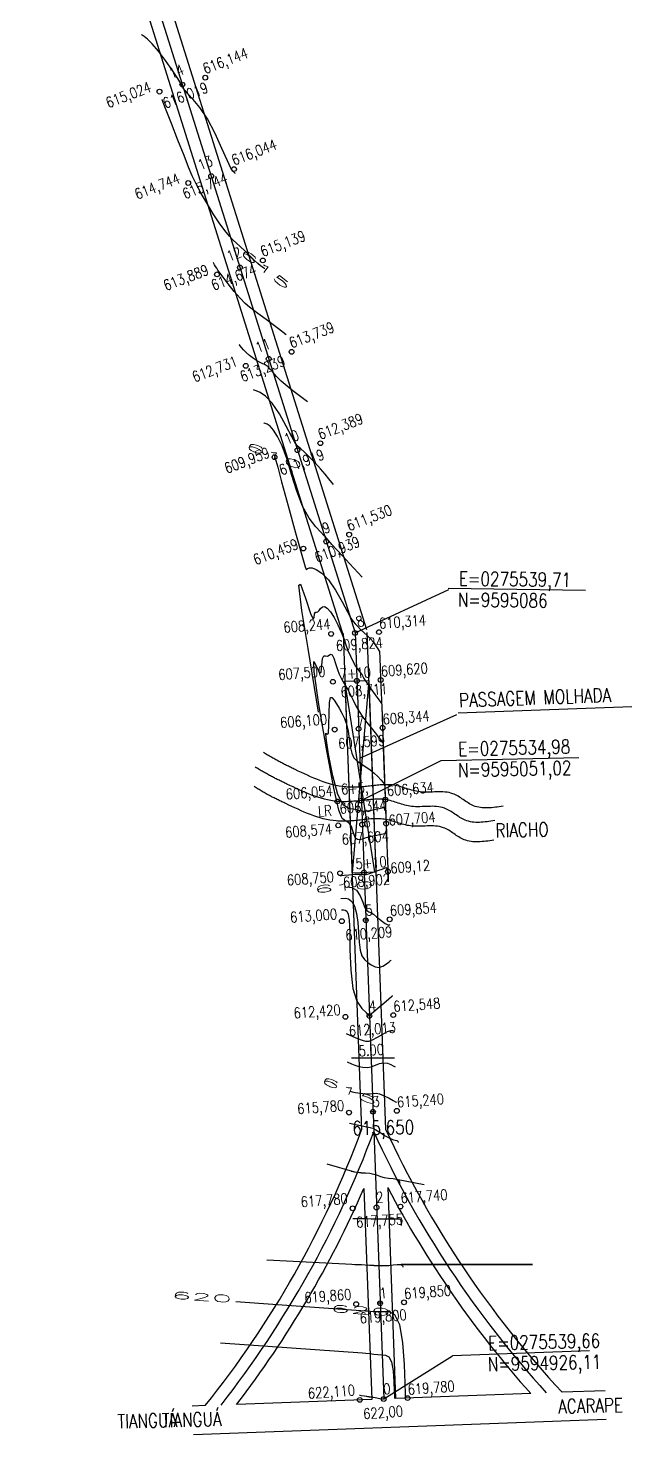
# Model space of a CAD drawing. Header units: millimetres. Extents: x 276147 to 291056, y 9594849 to 9609891.
# Drawn here: x 283750.5 to 283876.6, y 9602572.6 to 9602866.2 of the extents above; entities that cross this region are included whole.
import ezdxf
from ezdxf.enums import TextEntityAlignment as Align

# ---------------------------------------------------------------- set-up
doc = ezdxf.new("R2010")
doc.units = ezdxf.units.MM
doc.header["$LTSCALE"] = 10
doc.linetypes.add('ACAD_ISO02W100', pattern=[15, 12, -3])
doc.linetypes.add('CONTINUO', pattern=[0])
for name, color, linetype in [('Curvas mestras', 30, 'Continuous'), ('Curvas simples', 9, 'Continuous'), ('Curvas texto', 2, 'Continuous'), ('LINHA02', 8, 'Continuous'), ('TEXTO-PAPEL', 7, 'Continuous'), ('TEXTO02', 3, 'Continuous'), ('Top_malha_coord', 8, 'Continuous')]:
    doc.layers.add(name, color=color, linetype=linetype)
doc.styles.add('ROMANS', font='romans.shx', dxfattribs={"width": 0.8, "height": 4})
doc.styles.add('SIMPLEX', font='simplex', dxfattribs={"height": 0.2})

# ---------------------------------------------------------------- blocks, each defined once
blk = doc.blocks.new('Curvas')
at = {"layer": 'Curvas mestras', "linetype": 'CONTINUO'}
for points in [[(275514.817235, 9595162.016235, 615), (275514.626397, 9595162.159153, 615), (275514.341772, 9595162.36661, 615), (275513.940882, 9595162.660454, 615), (275513.386247, 9595163.107968, 615), (275512.636638, 9595163.787794, 615), (275511.683819, 9595164.73005, 615), (275510.651536, 9595165.770761, 615), (275509.69653, 9595166.697429, 615), (275508.92316, 9595167.376444, 615), (275508.226261, 9595167.98975, 615), (275507.448284, 9595168.798181, 615), (275506.468954, 9595170.006863, 615), (275505.317069, 9595171.5981, 615), (275504.058701, 9595173.498488, 615), (275502.767079, 9595175.612759, 615), (275501.544069, 9595177.758178, 615), (275500.498696, 9595179.730144, 615), (275499.682576, 9595181.438227, 615), (275498.917697, 9595183.24868, 615), (275497.968639, 9595185.641924, 615), (275496.694917, 9595188.877031, 615), (275495.335797, 9595192.327659, 615), (275494.225483, 9595195.146112, 615), (275493.610086, 9595196.708195, 615), (275493.383361, 9595197.283699, 615), (275493.350971, 9595197.365914, 615)], [(275516.809535, 9595122.968137, 610), (275516.832685, 9595122.952057, 610), (275516.861658, 9595122.920166, 610), (275516.896926, 9595122.859849, 610), (275516.945562, 9595122.733982, 610), (275517.016287, 9595122.499313, 610), (275517.150852, 9595121.996034, 610), (275517.523144, 9595120.598121, 610), (275518.340078, 9595117.562992, 610), (275519.69895, 9595112.555482, 610), (275521.258563, 9595106.87008, 610), (275522.568099, 9595102.208693, 610), (275523.292784, 9595099.826693, 610), (275523.562034, 9595099.193333, 610), (275523.621308, 9595099.331335, 610), (275523.673039, 9595099.443635, 610), (275523.747538, 9595099.45403, 610), (275523.832085, 9595099.466531, 610), (275523.939016, 9595099.548404, 610), (275524.180892, 9595099.619932, 610), (275524.695327, 9595099.564652, 610), (275525.578975, 9595099.250965, 610), (275526.764645, 9595098.486729, 610), (275528.144189, 9595097.064661, 610), (275529.598738, 9595094.912314, 610), (275530.966548, 9595092.496564, 610), (275532.075156, 9595090.419118, 610), (275532.81161, 9595089.122031, 610), (275533.300993, 9595088.408741, 610), (275533.727899, 9595087.923034, 610), (275534.24169, 9595087.376298, 610), (275534.850805, 9595086.750346, 610), (275535.528453, 9595086.094594, 610), (275536.242445, 9595085.445105, 610), (275536.938997, 9595084.784509, 610), (275537.55893, 9595084.082082, 610), (275538.053482, 9595083.341342, 610), (275538.415574, 9595082.702761, 610), (275538.648545, 9595082.341053, 610), (275538.771296, 9595082.133019, 610), (275538.864963, 9595080.763798, 610), (275539.026244, 9595076.620617, 610), (275539.317818, 9595068.837422, 610), (275539.666289, 9595059.535054, 610), (275539.964245, 9595051.581077, 610), (275540.130948, 9595047.130904, 610), (275540.192365, 9595045.491367, 610), (275540.201139, 9595045.257148, 610)], [(275532.039623, 9595033.021963, 610), (275533.007528, 9595032.875477, 610), (275533.955316, 9595032.294418, 610), (275534.714901, 9595031.15389, 610), (275535.296814, 9595029.787113, 610), (275535.756238, 9595028.641834, 610), (275536.14974, 9595028.040421, 610), (275536.539408, 9595027.803713, 610), (275536.988715, 9595027.627167, 610), (275537.541943, 9595027.27401, 610), (275538.166614, 9595026.77854, 610), (275538.811061, 9595026.242822, 610), (275539.425113, 9595025.758159, 610), (275539.96457, 9595025.372795, 610), (275540.386728, 9595025.124209, 610), (275540.662866, 9595025.032215, 610), (275540.820195, 9595025.045969, 610), (275540.899911, 9595025.096961, 610), (275540.938366, 9595025.129838, 610), (275540.95254, 9595025.141883, 610), (275540.954573, 9595025.143533, 610), (275540.954578, 9595025.143486, 610), (275540.954579, 9595025.143469, 610), (275540.95458, 9595025.143466, 610)], [(275532.665387, 9594990.343852, 615), (275533.097597, 9594990.211571, 615), (275533.785805, 9594990.065445, 615), (275534.75156, 9594989.927474, 615), (275535.824707, 9594989.832546, 615), (275536.787168, 9594989.818772, 615), (275537.494091, 9594989.893303, 615), (275538.09355, 9594989.939437, 615), (275538.806847, 9594989.809511, 615), (275539.774845, 9594989.412394, 615), (275540.81664, 9594988.883077, 615), (275541.670888, 9594988.413083, 615), (275542.14474, 9594988.148084, 615), (275542.319329, 9594988.05034, 615), (275542.344282, 9594988.036261, 615), (275542.34429, 9594988.036184, 615), (275542.344293, 9594988.036155, 615), (275542.344294, 9594988.036151, 615)], [(275535.689499, 9594944.546002, 620), (275536.839611, 9594944.464937, 620), (275537.852312, 9594944.390366, 620), (275538.50973, 9594944.342225, 620), (275539.01548, 9594944.33698, 620), (275539.678548, 9594944.390227, 620), (275540.705311, 9594944.392371, 620), (275541.891712, 9594943.733035, 620), (275542.931084, 9594941.676647, 620), (275543.589686, 9594937.843508, 620), (275543.92548, 9594933.277403, 620), (275544.069355, 9594929.377987, 620), (275544.133776, 9594927.196844, 620), (275544.15751, 9594926.393265, 620), (275544.160901, 9594926.278468, 620)]]:
    blk.add_polyline3d(points, dxfattribs=at)
at = {"layer": 'Curvas simples', "linetype": 'CONTINUO'}
for points in [[(275508.70415, 9595181.904548, 616), (275508.604383, 9595182.008252, 616), (275508.509943, 9595182.09373, 616), (275508.369978, 9595182.202335, 616), (275508.154771, 9595182.400884, 616), (275507.750611, 9595183.036794, 616), (275507.022788, 9595184.527629, 616), (275505.884859, 9595187.105734, 616), (275504.443441, 9595190.262565, 616), (275502.853419, 9595193.304359, 616), (275501.270753, 9595195.675646, 616), (275499.855716, 9595197.374124, 616), (275498.769654, 9595198.535785, 616), (275498.121559, 9595199.291695, 616), (275497.810988, 9595199.753207, 616), (275497.685142, 9595200.026751, 616), (275497.583178, 9595200.252877, 616), (275497.312078, 9595200.708626, 616), (275496.670784, 9595201.705163, 616), (275495.536155, 9595203.421184, 616), (275494.096727, 9595205.505521, 616), (275492.618957, 9595207.474536, 616), (275491.331958, 9595208.942701, 616), (275490.315475, 9595209.916926, 616), (275489.611907, 9595210.502231, 616), (275489.23685, 9595210.801904, 616), (275489.098671, 9595210.91231, 616), (275489.078931, 9595210.928083, 616)], [(275519.308937, 9595148.236311, 614), (275517.728067, 9595149.457642, 614), (275516.585855, 9595150.332667, 614), (275515.397806, 9595151.228966, 614), (275514.329987, 9595152.014481, 614), (275513.38125, 9595152.700254, 614), (275512.508641, 9595153.333104, 614), (275511.661348, 9595153.977294, 614), (275510.757104, 9595154.766864, 614), (275509.705782, 9595155.853301, 614), (275508.468804, 9595157.307992, 614), (275507.213777, 9595158.881931, 614), (275506.159857, 9595160.246013, 614), (275505.46659, 9595161.157314, 614), (275505.055089, 9595161.717642, 614), (275504.786857, 9595162.114985, 614), (275504.550578, 9595162.496906, 614), (275504.343658, 9595162.849272, 614), (275504.190687, 9595163.117524, 614), (275504.107789, 9595163.263901, 614), (275504.077247, 9595163.317829, 614), (275504.072884, 9595163.325533, 614)], [(275523.718371, 9595134.237656, 613), (275522.64119, 9595135.051916, 613), (275521.770618, 9595135.720112, 613), (275520.69283, 9595136.564236, 613), (275519.479113, 9595137.542846, 613), (275518.279908, 9595138.564926, 613), (275517.26544, 9595139.527068, 613), (275516.549565, 9595140.3451, 613), (275516.020656, 9595141.011797, 613), (275515.510716, 9595141.539173, 613), (275514.885786, 9595141.952091, 613), (275514.148069, 9595142.326821, 613), (275513.333807, 9595142.752484, 613), (275512.484557, 9595143.29258, 613), (275511.663125, 9595143.908135, 613), (275510.937631, 9595144.534552, 613), (275510.363299, 9595145.111176, 613), (275509.943754, 9595145.593122, 613), (275509.669723, 9595145.939441, 613), (275509.525911, 9595146.125822, 613), (275509.472928, 9595146.194489, 613), (275509.465359, 9595146.204299, 613)], [(275529.159189, 9595116.965392, 612), (275528.23182, 9595118.170883, 612), (275527.455776, 9595119.129933, 612), (275526.450703, 9595120.29186, 612), (275525.264685, 9595121.566527, 612), (275524.064516, 9595122.793253, 612), (275523.046671, 9595123.793721, 612), (275522.357318, 9595124.439303, 612), (275521.941414, 9595124.800122, 612), (275521.693611, 9595124.995991, 612), (275521.492612, 9595125.190335, 612), (275521.153327, 9595125.721025, 612), (275520.474713, 9595126.969547, 612), (275519.328613, 9595129.13792, 612), (275517.878394, 9595131.710299, 612), (275516.360306, 9595133.991375, 612), (275514.984473, 9595135.448687, 612), (275513.856528, 9595136.201176, 612), (275513.055976, 9595136.53063, 612), (275512.626469, 9595136.679721, 612), (275512.46823, 9595136.734649, 612), (275512.445624, 9595136.742496, 612)], [(275535.158456, 9595097.661396, 611), (275534.251829, 9595098.629778, 611), (275533.474414, 9595099.463494, 611), (275532.437378, 9595100.580899, 611), (275531.180376, 9595101.942108, 611), (275529.902878, 9595103.333337, 611), (275528.844307, 9595104.497326, 611), (275528.180096, 9595105.244202, 611), (275527.829704, 9595105.653638, 611), (275527.648602, 9595105.872694, 611), (275527.486937, 9595106.05498, 611), (275527.173578, 9595106.380322, 611), (275526.532071, 9595107.035093, 611), (275525.454825, 9595108.190863, 611), (275524.109686, 9595109.959963, 611), (275522.733363, 9595112.439917, 611), (275521.512214, 9595115.626977, 611), (275520.431211, 9595119.112303, 611), (275519.424975, 9595122.385781, 611), (275518.445058, 9595125.030975, 611), (275517.510729, 9595127.006144, 611), (275516.658185, 9595128.363227, 611), (275515.922565, 9595129.172952, 611), (275515.33478, 9595129.581229, 611), (275514.92468, 9595129.752761, 611), (275514.705612, 9595129.828804, 611), (275514.624903, 9595129.85682, 611), (275514.613373, 9595129.860823, 611)], [(275526.080555, 9595069.479078, 609), (275523.856898, 9595082.755928, 609), (275522.600127, 9595090.721422, 609), (275521.946071, 9595095.968616, 609), (275522.321705, 9595096.201016, 609), (275523.325414, 9595093.277155, 609), (275524.348433, 9595090.094325, 609), (275524.922475, 9595088.884, 609), (275525.141149, 9595089.214377, 609), (275525.238538, 9595089.987838, 609), (275525.402973, 9595090.344801, 609), (275525.639777, 9595090.377842, 609), (275525.908522, 9595090.417578, 609), (275526.181659, 9595090.70441, 609), (275526.483168, 9595091.117874, 609), (275526.849909, 9595091.447294, 609), (275527.312976, 9595091.504841, 609), (275527.880402, 9595091.194075, 609), (275528.554453, 9595090.441407, 609), (275529.320429, 9595089.225273, 609), (275530.095753, 9595087.732228, 609), (275530.780883, 9595086.200853, 609), (275531.309267, 9595084.817131, 609), (275531.746333, 9595083.556655, 609), (275532.190499, 9595082.342419, 609), (275532.711835, 9595081.130661, 609), (275533.267008, 9595080.01059, 609), (275533.784336, 9595079.10466, 609), (275534.209085, 9595078.489943, 609), (275534.554313, 9595078.061976, 609), (275534.850027, 9595077.670918, 609), (275535.139812, 9595077.179949, 609), (275535.521566, 9595076.504351, 609), (275536.10676, 9595075.572434, 609), (275536.948717, 9595074.369812, 609), (275537.868146, 9595073.111344, 609), (275538.627605, 9595072.069195, 609), (275539.050605, 9595071.461694, 609), (275539.20447, 9595071.291829, 609), (275539.217478, 9595071.50875, 609), (275539.207291, 9595071.782679, 609), (275539.24911, 9595070.668139, 609), (275539.407521, 9595066.440725, 609), (275539.71653, 9595058.192394, 609), (275540.087833, 9595048.280559, 609), (275540.402545, 9595039.878996, 609), (275540.570976, 9595035.382097, 609), (275540.620205, 9595034.06673, 609), (275540.606504, 9595034.430382, 609), (275540.575382, 9595035.192806, 609), (275540.529296, 9595035.96283, 609), (275540.459941, 9595036.571547, 609), (275540.350224, 9595036.891559, 609), (275540.147913, 9595036.961486, 609), (275539.791992, 9595036.861455, 609), (275539.244197, 9595036.663513, 609), (275538.557285, 9595036.40738, 609), (275537.806768, 9595036.124696, 609), (275537.067747, 9595035.849809, 609), (275536.413674, 9595035.627914, 609), (275535.917591, 9595035.506914, 609), (275535.598361, 9595035.512059, 609), (275535.258121, 9595035.577988, 609), (275534.64483, 9595035.616685, 609), (275533.607652, 9595035.564488, 609), (275532.400575, 9595035.455141, 609), (275531.378794, 9595035.346739, 609), (275530.808277, 9595035.284417, 609), (275530.598086, 9595035.261457, 609), (275530.568059, 9595035.258176, 609)], [(275530.744529, 9595030.555588, 611), (275531.668535, 9595030.62579, 611), (275532.326304, 9595030.482504, 611), (275532.992091, 9595029.971283, 611), (275533.554658, 9595028.943621, 611), (275533.982265, 9595027.451896, 611), (275534.26305, 9595025.59871, 611), (275534.407991, 9595023.518621, 611), (275534.519438, 9595021.474024, 611), (275534.722582, 9595019.759273, 611), (275535.11319, 9595018.583679, 611), (275535.669338, 9595017.81639, 611), (275536.339677, 9595017.241512, 611), (275537.078908, 9595016.704903, 611), (275537.865933, 9595016.299438, 611), (275538.685705, 9595016.179747, 611), (275539.50882, 9595016.436581, 611), (275540.248449, 9595016.905194, 611), (275540.803407, 9595017.356965, 611), (275541.105253, 9595017.615033, 611), (275541.216515, 9595017.709575, 611), (275541.232467, 9595017.72253, 611), (275541.232506, 9595017.722159, 611), (275541.23252, 9595017.722023, 611), (275541.232522, 9595017.722003, 611)], [(275530.832765, 9595028.204294, 612), (275531.294767, 9595028.239395, 612), (275531.623652, 9595028.167752, 612), (275531.956546, 9595027.912142, 612), (275532.236698, 9595027.320292, 612), (275532.442587, 9595026.028303, 612), (275532.561495, 9595023.619365, 612), (275532.615648, 9595019.909865, 612), (275532.767032, 9595015.648969, 612), (275533.212572, 9595011.819037, 612), (275534.063451, 9595009.181657, 612), (275535.08788, 9595007.615326, 612), (275535.968323, 9595006.777768, 612), (275536.495359, 9595006.38792, 612), (275536.892023, 9595006.409571, 612), (275537.48946, 9595006.867724, 612), (275538.504338, 9595007.732039, 612), (275539.695399, 9595008.750805, 612), (275540.706904, 9595009.616969, 612), (275541.27214, 9595010.100227, 612), (275541.48049, 9595010.277266, 612), (275541.510362, 9595010.301526, 612), (275541.510435, 9595010.300832, 612), (275541.510461, 9595010.300577, 612), (275541.510465, 9595010.30054, 612)], [(275530.920999, 9595025.853024, 613), (275530.921004, 9595025.853024, 613), (275530.921007, 9595025.853023, 613), (275530.92101, 9595025.853021, 613), (275530.921013, 9595025.853014, 613), (275530.921015, 9595025.852993, 613), (275530.921016, 9595025.852947, 613), (275530.921016, 9595025.852872, 613), (275530.921015, 9595025.852786, 613), (275530.921014, 9595025.852713, 613), (275530.921013, 9595025.852672, 613), (275530.921013, 9595025.852658, 613), (275530.921013, 9595025.852655, 613)], [(275531.798292, 9595002.417036, 613), (275533.220215, 9595001.795411, 613), (275534.204161, 9595001.382376, 613), (275535.146528, 9595001.020166, 613), (275535.888859, 9595000.8143, 613), (275536.5564, 9595000.824372, 613), (275537.345325, 9595001.098494, 613), (275538.380299, 9595001.640361, 613), (275539.499968, 9595002.275981, 613), (275540.471468, 9595002.786946, 613), (275541.117322, 9595003.012838, 613), (275541.481598, 9595003.025209, 613), (275541.663744, 9595002.953605, 613), (275541.751227, 9595002.903485, 613), (275541.783567, 9595002.883972, 613), (275541.7883, 9595002.880106, 613), (275541.788376, 9595002.879382, 613), (275541.788404, 9595002.879115, 613), (275541.788408, 9595002.879077, 613)], [(275532.021208, 9594996.468821, 614), (275532.942801, 9594996.069631, 614), (275533.650879, 9594995.796974, 614), (275534.466167, 9594995.542806, 614), (275535.32021, 9594995.370887, 614), (275536.190554, 9594995.328459, 614), (275537.066246, 9594995.458633, 614), (275537.937195, 9594995.766832, 614), (275538.796759, 9594996.107709, 614), (275539.639157, 9594996.298228, 614), (275540.446084, 9594996.212616, 614), (275541.149119, 9594995.954143, 614), (275541.667316, 9594995.683344, 614), (275541.947983, 9594995.525784, 614), (275542.051448, 9594995.467156, 614), (275542.066291, 9594995.458184, 614), (275542.066333, 9594995.457783, 614), (275542.066349, 9594995.457635, 614), (275542.066351, 9594995.457614, 614)], [(275532.50028, 9594983.68254, 616), (275534.092748, 9594983.332548, 616), (275535.169202, 9594983.10272, 616), (275536.150451, 9594982.906701, 616), (275536.839674, 9594982.780003, 616), (275537.380006, 9594982.626065, 616), (275537.999572, 9594982.315303, 616), (275538.858572, 9594981.771732, 616), (275539.845526, 9594981.13375, 616), (275540.781028, 9594980.593351, 616), (275541.519194, 9594980.291145, 616), (275542.04821, 9594980.162203, 616), (275542.389779, 9594980.090211, 616), (275542.571076, 9594979.984712, 616), (275542.641161, 9594979.858674, 616), (275542.65456, 9594979.750923, 616), (275542.656836, 9594979.690639, 616), (275542.657674, 9594979.668429, 616), (275542.657794, 9594979.665256, 616)], [(275532.87428, 9594973.68954, 617), (275533.589463, 9594973.535998, 617), (275534.182687, 9594973.434065, 617), (275534.94251, 9594973.34485, 617), (275535.834588, 9594973.28352, 617), (275536.764517, 9594973.209972, 617), (275537.622879, 9594973.070285, 617), (275538.340619, 9594972.83335, 617), (275539.010126, 9594972.559317, 617), (275539.764154, 9594972.331146, 617), (275540.679936, 9594972.203176, 617), (275541.612625, 9594972.115265, 617), (275542.361856, 9594971.978646, 617), (275542.781703, 9594971.734332, 617), (275542.944003, 9594971.442456, 617), (275542.975034, 9594971.192926, 617), (275542.980304, 9594971.053321, 617), (275542.982245, 9594971.001888, 617), (275542.982523, 9594970.99454, 617)], [(275533.245221, 9594963.781096, 618), (275534.914411, 9594963.763103, 618), (275536.031834, 9594963.749484, 618), (275537.028691, 9594963.734163, 618), (275537.697032, 9594963.71911, 618), (275538.221208, 9594963.707126, 618), (275538.883646, 9594963.701221, 618), (275539.873232, 9594963.703693, 618), (275541.004693, 9594963.714004, 618), (275541.999214, 9594963.730905, 618), (275542.644014, 9594963.743394, 618), (275542.990442, 9594963.70145, 618), (275543.155879, 9594963.5453, 618), (275543.24133, 9594963.243948, 618), (275543.282302, 9594962.881515, 618), (275543.297925, 9594962.570899, 618), (275543.304488, 9594962.397032, 618), (275543.306906, 9594962.332975, 618), (275543.307252, 9594962.323824, 618)], [(275533.605317, 9594954.172442, 619), (275534.393746, 9594954.162798, 619), (275535.026977, 9594954.147222, 619), (275535.8043, 9594954.114955, 619), (275536.679044, 9594954.062925, 619), (275537.584149, 9594954.004339, 619), (275538.447462, 9594953.956469, 619), (275539.221992, 9594953.934552, 619), (275539.961417, 9594953.945678, 619), (275540.744581, 9594953.994903, 619), (275541.611736, 9594954.077341, 619), (275542.448765, 9594954.148355, 619), (275543.102962, 9594954.153369, 619), (275543.465553, 9594954.057806, 619), (275543.6035, 9594953.907087, 619), (275543.627695, 9594953.766629, 619), (275543.630711, 9594953.686744, 619), (275543.631822, 9594953.657313, 619), (275543.63198, 9594953.653108, 619)], [(275534.294493, 9594935.78276, 621), (275535.218206, 9594935.717558, 621), (275535.926319, 9594935.658278, 621), (275536.738851, 9594935.573897, 621), (275537.584616, 9594935.467678, 621), (275538.434473, 9594935.369191, 621), (275539.269794, 9594935.314582, 621), (275540.064291, 9594935.270287, 621), (275540.76106, 9594934.923905, 621), (275541.295542, 9594933.893324, 621), (275541.624843, 9594931.976754, 621), (275541.79274, 9594929.693702, 621), (275541.864678, 9594927.743994, 621), (275541.896888, 9594926.653422, 621), (275541.908755, 9594926.251633, 621), (275541.91045, 9594926.194234, 621)], [(275534.627382, 9594926.900093, 622), (275534.746913, 9594926.889115, 622), (275535.013027, 9594926.851623, 622), (275535.625389, 9594926.757443, 622), (275536.6595, 9594926.593166, 622), (275537.853466, 9594926.401459, 622), (275538.861041, 9594926.239013, 622), (275539.423277, 9594926.14829, 622), (275539.63042, 9594926.114863, 622), (275539.660016, 9594926.110078, 622), (275539.66002, 9594926.110059, 622), (275539.660021, 9594926.110036, 622), (275539.660022, 9594926.110016, 622), (275539.660022, 9594926.110005, 622), (275539.660022, 9594926.110001, 622), (275539.660023, 9594926.110001, 622)]]:
    blk.add_polyline3d(points, dxfattribs=at)
for points in [[(275540.243181, 9595044.124068, 608), (275538.852762, 9595043.872719, 608), (275537.890547, 9595043.688818, 608), (275536.968859, 9595043.493251, 608), (275536.25724, 9595043.310742, 608), (275535.706462, 9595043.14167, 608), (275535.212608, 9595042.980332, 608), (275534.699522, 9595042.846, 608), (275534.202107, 9595042.857848, 608), (275533.783031, 9595043.160027, 608), (275533.4788, 9595043.834834, 608), (275533.22129, 9595044.717151, 608), (275532.916218, 9595045.580006, 608), (275532.495601, 9595046.239182, 608), (275531.996669, 9595046.681493, 608), (275531.482954, 9595046.936506, 608), (275530.971358, 9595047.283707, 608), (275530.292273, 9595049.002257, 608), (275529.229464, 9595053.621232, 608), (275527.698265, 9595061.846794, 608), (275526.140297, 9595071.093434, 608), (275525.128751, 9595077.95273, 608), (275525.056421, 9595080.033707, 608), (275525.594514, 9595079.015199, 608), (275526.23384, 9595077.593488, 608), (275526.583299, 9595077.826797, 608), (275526.724157, 9595079.221108, 608), (275526.855768, 9595080.644341, 608), (275527.129722, 9595081.237846, 608), (275527.506544, 9595081.236693, 608), (275527.898988, 9595081.149381, 608), (275528.241139, 9595081.335805, 608), (275528.552376, 9595081.56144, 608), (275528.873408, 9595081.443161, 608), (275529.234259, 9595080.716976, 608), (275529.622222, 9595079.595449, 608), (275530.013909, 9595078.410282, 608), (275530.394663, 9595077.41961, 608), (275530.784758, 9595076.5873, 608), (275531.213201, 9595075.803652, 608), (275531.699328, 9595074.974746, 608), (275532.223804, 9595074.069779, 608), (275532.757626, 9595073.073726, 608), (275533.285901, 9595071.98067, 608), (275533.85018, 9595070.82111, 608), (275534.506127, 9595069.634651, 608), (275535.289448, 9595068.457136, 608), (275536.156024, 9595067.309349, 608), (275537.04178, 9595066.208312, 608), (275537.881004, 9595065.179384, 608), (275538.60144, 9595064.281258, 608), (275539.129194, 9595063.580967, 608), (275539.41701, 9595063.132613, 608), (275539.52419, 9595062.938587, 608), (275539.536672, 9595062.988353, 608), (275539.53237, 9595063.105017, 608), (275539.557095, 9595062.446257, 608), (275539.648636, 9595060.003394, 608), (275539.826557, 9595055.254169, 608), (275540.037535, 9595049.622005, 608), (275540.210024, 9595045.016749, 608), (275540.291024, 9595042.853283, 608), (275540.301707, 9595042.566644, 608), (275540.281788, 9595043.096908, 608), (275540.26401, 9595043.570216, 608), (275540.253231, 9595043.856968, 608), (275540.247337, 9595044.01363, 608), (275540.244412, 9595044.091345, 608), (275540.243335, 9595044.119977, 608), (275540.243181, 9595044.124068, 608)], [(275540.041964, 9595049.500746, 607), (275539.315589, 9595049.402684, 607), (275538.718479, 9595049.305756, 607), (275537.962454, 9595049.156259, 607), (275537.085417, 9595048.95912, 607), (275536.177263, 9595048.789273, 607), (275535.340887, 9595048.739154, 607), (275534.639993, 9595048.864041, 607), (275533.981524, 9595049.070586, 607), (275533.233236, 9595049.228281, 607), (275532.298889, 9595049.360694, 607), (275531.226267, 9595050.107688, 607), (275530.099163, 9595052.263201, 607), (275529.016011, 9595056.209962, 607), (275528.133824, 9595060.68587, 607), (275527.624254, 9595064.017617, 607), (275527.587529, 9595065.075517, 607), (275527.838164, 9595064.904383, 607), (275528.119248, 9595065.092651, 607), (275528.238512, 9595066.776564, 607), (275528.262274, 9595069.283589, 607), (275528.321496, 9595071.489001, 607), (275528.520529, 9595072.525289, 607), (275528.857297, 9595072.553809, 607), (275529.303113, 9595071.993133, 607), (275529.826969, 9595071.198574, 607), (275530.388573, 9595070.272426, 607), (275530.945314, 9595069.253725, 607), (275531.457347, 9595068.16308, 607), (275531.895902, 9595066.947398, 607), (275532.234978, 9595065.535157, 607), (275532.470432, 9595063.90967, 607), (275532.685561, 9595062.273575, 607), (275532.98552, 9595060.884343, 607), (275533.454762, 9595059.923804, 607), (275534.094921, 9595059.27123, 607), (275534.886929, 9595058.730251, 607), (275535.800143, 9595058.139639, 607), (275536.757636, 9595057.478716, 607), (275537.670907, 9595056.761946, 607), (275538.461341, 9595056.017628, 607), (275539.089881, 9595055.329417, 607), (275539.527352, 9595054.794801, 607), (275539.761551, 9595054.484545, 607), (275539.848141, 9595054.362512, 607), (275539.859752, 9595054.36584, 607), (275539.8586, 9595054.397098, 607), (275539.865225, 9595054.220593, 607), (275539.889752, 9595053.566063, 607), (275539.937338, 9595052.295841, 607), (275539.993271, 9595050.802636, 607), (275540.037873, 9595049.611751, 607), (275540.056727, 9595049.107981, 607), (275540.056479, 9595049.114092, 607), (275540.049035, 9595049.312341, 607), (275540.04406, 9595049.444922, 607), (275540.042226, 9595049.493768, 607), (275540.041964, 9595049.500746, 607)]]:
    blk.add_polyline3d(points, close=True, dxfattribs=at)
at = {"layer": 'Curvas texto', "style": 'SIMPLEX'}
for s, rotation, width, p, p2 in [('615', 322.4040127, 3.563357, (275509.418084, 9595165.226966, 615), (275519.501525, 9595157.462796, 615)), ('610', 338.81526623, 3.563358, (275510.591178, 9595124.573814, 610), (275522.457415, 9595119.974841, 610)), ('610', 4.75555121, 3.563358, (275525.068904, 9595031.68947, 610), (275537.751371, 9595032.744539, 610)), ('615', 337.23786758, 3.563358, (275526.297005, 9594992.202578, 615), (275538.032148, 9594987.278702, 615)), ('620', 356.04625949, 3.299405, (275528.425844, 9594944.296244, 620), (275541.121833, 9594943.418754, 620))]:
    blk.add_text(s, height=1.5, rotation=rotation, dxfattribs=dict(at, width=width)).set_placement(p, p2, align=Align.FIT)
blk = doc.blocks.new('est 1')
at = {"layer": 'Curvas mestras', "linetype": 'CONTINUO'}
for points in [[(268155.05, 9591768.94, 615), (268155.48, 9591768.8, 615), (268156.17, 9591768.66, 615), (268157.13, 9591768.52, 615), (268158.21, 9591768.42, 615), (268159.17, 9591768.41, 615), (268159.87, 9591768.48, 615), (268160.47, 9591768.53, 615), (268161.19, 9591768.4, 615), (268162.16, 9591768, 615), (268163.2, 9591767.47, 615), (268164.05, 9591767, 615), (268164.53, 9591766.74, 615), (268164.7, 9591766.64, 615), (268164.73, 9591766.63, 615), (268164.73, 9591766.63, 615), (268164.73, 9591766.63, 615), (268164.73, 9591766.63, 615)], [(268131.15, 9591725.04, 620), (268159.22, 9591723.06, 620), (268160.23, 9591722.98, 620), (268160.89, 9591722.93, 620), (268161.4, 9591722.93, 620), (268162.06, 9591722.98, 620), (268163.09, 9591722.98, 620), (268164.27, 9591722.32, 620), (268165.31, 9591720.27, 620), (268165.97, 9591716.43, 620), (268166.31, 9591711.87, 620), (268166.45, 9591707.97, 620), (268166.51, 9591705.79, 620), (268166.54, 9591704.98, 620), (268166.54, 9591704.87, 620)]]:
    blk.add_polyline3d(points, dxfattribs=at)
at = {"layer": 'Curvas simples', "linetype": 'CONTINUO'}
for points in [[(268153.3, 9591804.44, 613), (268153.3, 9591804.44, 613), (268153.3, 9591804.44, 613), (268153.3, 9591804.44, 613), (268153.3, 9591804.44, 613), (268153.3, 9591804.44, 613), (268153.3, 9591804.44, 613), (268153.3, 9591804.44, 613), (268153.3, 9591804.44, 613), (268153.3, 9591804.44, 613), (268153.3, 9591804.44, 613), (268153.3, 9591804.44, 613), (268153.3, 9591804.44, 613)], [(268154.18, 9591781.01, 613), (268155.6, 9591780.39, 613), (268156.58, 9591779.97, 613), (268157.53, 9591779.61, 613), (268158.27, 9591779.41, 613), (268158.94, 9591779.42, 613), (268159.73, 9591779.69, 613), (268160.76, 9591780.23, 613), (268161.88, 9591780.87, 613), (268162.85, 9591781.38, 613), (268163.5, 9591781.6, 613), (268163.86, 9591781.62, 613), (268164.04, 9591781.54, 613), (268164.13, 9591781.49, 613), (268164.16, 9591781.48, 613), (268164.17, 9591781.47, 613), (268164.17, 9591781.47, 613), (268164.17, 9591781.47, 613), (268164.17, 9591781.47, 613)], [(268154.4, 9591775.06, 614), (268155.32, 9591774.66, 614), (268156.03, 9591774.39, 614), (268156.85, 9591774.13, 614), (268157.7, 9591773.96, 614), (268158.57, 9591773.92, 614), (268159.45, 9591774.05, 614), (268160.32, 9591774.36, 614), (268161.18, 9591774.7, 614), (268162.02, 9591774.89, 614), (268162.83, 9591774.8, 614), (268163.53, 9591774.55, 614), (268164.05, 9591774.27, 614), (268164.33, 9591774.12, 614), (268164.43, 9591774.06, 614), (268164.45, 9591774.05, 614), (268164.45, 9591774.05, 614), (268164.45, 9591774.05, 614), (268164.45, 9591774.05, 614)], [(268154.88, 9591762.27, 616), (268156.47, 9591761.92, 616), (268157.55, 9591761.69, 616), (268158.53, 9591761.5, 616), (268159.22, 9591761.37, 616), (268159.76, 9591761.22, 616), (268160.38, 9591760.91, 616), (268161.24, 9591760.36, 616), (268162.23, 9591759.73, 616), (268163.16, 9591759.18, 616), (268163.9, 9591758.88, 616), (268164.43, 9591758.75, 616), (268164.77, 9591758.68, 616), (268164.95, 9591758.58, 616), (268165.02, 9591758.45, 616), (268165.04, 9591758.34, 616), (268165.04, 9591758.28, 616), (268165.04, 9591758.26, 616), (268165.04, 9591758.26, 616)], [(268150.14, 9591753.75, 617), (268155.97, 9591752.13, 617), (268156.56, 9591752.03, 617), (268157.32, 9591751.94, 617), (268158.22, 9591751.87, 617), (268159.15, 9591751.8, 617), (268160, 9591751.66, 617), (268160.72, 9591751.42, 617), (268161.39, 9591751.15, 617), (268162.14, 9591750.92, 617), (268163.06, 9591750.79, 617), (268163.99, 9591750.71, 617), (268164.74, 9591750.57, 617), (268170.48, 9591749.45, 617)], [(268155.63, 9591742.37, 618), (268157.3, 9591742.35, 618), (268158.41, 9591742.34, 618), (268159.41, 9591742.33, 618), (268160.08, 9591742.31, 618), (268160.6, 9591742.3, 618), (268161.26, 9591742.29, 618), (268162.25, 9591742.3, 618), (268163.39, 9591742.31, 618), (268164.38, 9591742.32, 618), (268165.02, 9591742.33, 618), (268165.37, 9591742.29, 618), (268165.54, 9591742.14, 618), (268165.62, 9591741.84, 618), (268165.66, 9591741.47, 618), (268165.68, 9591741.16, 618), (268165.69, 9591740.99, 618), (268165.69, 9591740.92, 618), (268165.69, 9591740.92, 618)], [(268137.63, 9591733.76, 619), (268156.77, 9591732.75, 619), (268157.41, 9591732.74, 619), (268158.19, 9591732.71, 619), (268159.06, 9591732.65, 619), (268159.96, 9591732.6, 619), (268160.83, 9591732.55, 619), (268161.6, 9591732.53, 619), (268162.34, 9591732.54, 619), (268163.13, 9591732.59, 619), (268163.99, 9591732.67, 619), (268164.83, 9591732.74, 619), (268193.12, 9591732.74, 619), (268165.7, 9591732.74, 619)], [(268127.95, 9591716.4, 621), (268157.6, 9591714.31, 621), (268158.31, 9591714.25, 621), (268159.12, 9591714.17, 621), (268159.97, 9591714.06, 621), (268160.82, 9591713.96, 621), (268161.65, 9591713.91, 621), (268162.45, 9591713.86, 621), (268163.14, 9591713.52, 621), (268163.68, 9591712.48, 621), (268164.01, 9591710.57, 621), (268164.17, 9591708.29, 621), (268164.25, 9591706.34, 621), (268164.28, 9591705.24, 621), (268164.29, 9591704.84, 621), (268164.29, 9591704.79, 621)], [(268157.01, 9591705.49, 622), (268157.13, 9591705.48, 622), (268157.39, 9591705.44, 622), (268158.01, 9591705.35, 622), (268159.04, 9591705.18, 622), (268160.23, 9591704.99, 622), (268161.24, 9591704.83, 622), (268161.8, 9591704.74, 622), (268162.01, 9591704.71, 622), (268162.04, 9591704.7, 622), (268162.04, 9591704.7, 622), (268162.04, 9591704.7, 622), (268162.04, 9591704.7, 622), (268162.04, 9591704.7, 622), (268162.04, 9591704.7, 622), (268162.04, 9591704.7, 622)]]:
    blk.add_polyline3d(points, dxfattribs=at)
at = {"layer": 'LINHA02'}
for p, q in [((268156.05, 9591864.59), (268175.62, 9591873.64)), ((268175.49, 9591873.91), (268204.2, 9591873.56)), ((268157.03, 9591838.47), (268177.32, 9591847.6)), ((268177.56, 9591847.9), (268213.87, 9591849.25)), ((268157.36, 9591829.61), (268174.06, 9591837.94)), ((268174.06, 9591837.94), (268202.76, 9591838.6)), ((268205.03, 9591714.73), (268176.41, 9591713.72)), ((268205.03, 9591714.73), (268176.41, 9591713.72)), ((268162.04, 9591704.7), (268176.41, 9591713.72)), ((268162.04, 9591704.7), (268176.41, 9591713.72))]:
    blk.add_line(p, q, dxfattribs=at)
at = {"layer": 'TEXTO-PAPEL', "color": 7, "linetype": 'Continuous'}
for p, q in [((268089.96, 9592074.43), (268156.05, 9591864.59)), ((268156.05, 9591864.59), (268162.04, 9591704.7))]:
    blk.add_line(p, q, dxfattribs=at)
at = {"layer": 'TEXTO-PAPEL', "color": 4, "linetype": 'ACAD_ISO02W100'}
for p, q in [((268153.93, 9591854.5), (268158.92, 9591854.69)), ((268153.93, 9591854.5), (268155.43, 9591814.53)), ((268158.92, 9591854.69), (268160.42, 9591814.72)), ((268155.43, 9591814.53), (268160.42, 9591814.72))]:
    blk.add_line(p, q, dxfattribs=at)
at = {"layer": 'TEXTO-PAPEL', "color": 7, "linetype": 'Continuous'}
for centre in [(268120, 9591979.05), (268124.78, 9591980.5), (268115.22, 9591977.59), (268130.79, 9591961.42), (268121.22, 9591958.52), (268126.01, 9591959.97), (268132.02, 9591940.89), (268136.8, 9591942.35), (268127.23, 9591939.44), (268142.81, 9591923.27), (268133.24, 9591920.36), (268138.03, 9591921.82), (268144.03, 9591902.74), (268148.82, 9591904.2), (268139.25, 9591901.29), (268154.83, 9591885.12), (268145.26, 9591882.21), (268150.04, 9591883.67), (268151.06, 9591864.4), (268156.05, 9591864.59), (268161.05, 9591864.78), (268151.43, 9591854.41), (268156.43, 9591854.6), (268161.42, 9591854.78), (268151.8, 9591844.42), (268156.8, 9591844.6), (268161.8, 9591844.79), (268152.37, 9591829.43), (268157.36, 9591829.61), (268162.36, 9591829.8), (268152.55, 9591824.43), (268157.55, 9591824.62), (268157.55, 9591824.62), (268162.55, 9591824.8), (268152.93, 9591814.44), (268157.92, 9591814.62), (268162.92, 9591814.81), (268153.3, 9591804.44), (268153.3, 9591804.44), (268158.3, 9591804.63), (268158.3, 9591804.63), (268163.29, 9591804.82), (268154.05, 9591784.46), (268154.05, 9591784.46), (268159.05, 9591784.65), (268159.05, 9591784.65), (268159.05, 9591784.65), (268159.05, 9591784.65), (268164.04, 9591784.83), (268164.04, 9591784.83), (268154.8, 9591764.47), (268154.8, 9591764.47), (268159.8, 9591764.66), (268159.8, 9591764.66), (268159.8, 9591764.66), (268159.8, 9591764.66), (268164.79, 9591764.85), (268164.79, 9591764.85), (268155.55, 9591744.49), (268155.55, 9591744.49), (268160.54, 9591744.67), (268160.54, 9591744.67), (268165.54, 9591744.86), (268165.54, 9591744.86), (268156.3, 9591724.5), (268156.3, 9591724.5), (268161.29, 9591724.69), (268161.29, 9591724.69), (268166.29, 9591724.87), (268166.29, 9591724.87), (268157.04, 9591704.51), (268157.04, 9591704.51), (268162.04, 9591704.7), (268162.04, 9591704.7), (268167.04, 9591704.89), (268167.04, 9591704.89)]:
    blk.add_circle(centre, 0.5, dxfattribs=at)
for centre, start, end in [((267961.25, 9591834.1), 321.929, 339.6616), ((268352.58, 9591848.76), 204.6294, 222.3622)]:
    blk.add_arc(centre, 211.91, start, end, dxfattribs=at)
at = {"layer": 'TEXTO-PAPEL', "color": 4, "linetype": 'ACAD_ISO02W100'}
for points in [[(268186.98, 9591828.44), (268180.8, 9591828.53), (268176.49, 9591831.04), (268169.58, 9591831.42), (268164.1, 9591832.82), (268159.11, 9591832.63), (268154.11, 9591832.45), (268143.57, 9591836.08), (268140.35, 9591837.66), (268136.97, 9591839.62)], [(268185.23, 9591825.42), (268179.06, 9591825.51), (268174.74, 9591828.02), (268167.84, 9591828.4), (268162.36, 9591829.8), (268157.36, 9591829.61), (268152.37, 9591829.43), (268141.83, 9591833.06), (268138.61, 9591834.64), (268135.22, 9591836.6)], [(268185.01, 9591821.35), (268178.83, 9591821.44), (268174.52, 9591823.94), (268167.61, 9591824.32), (268162.13, 9591825.72), (268157.14, 9591825.54), (268152.14, 9591825.35), (268141.6, 9591828.98), (268138.38, 9591830.56), (268134.99, 9591832.52)]]:
    blk.add_spline(points, degree=3, dxfattribs=at)
at = {"layer": 'TEXTO02'}
for p, q in [((268158.6, 9591804.64), (268158, 9591804.62)), ((268158.6, 9591804.64), (268158, 9591804.62)), ((268158.6, 9591804.64), (268158, 9591804.62)), ((268158.6, 9591804.64), (268158, 9591804.62)), ((268159.35, 9591784.66), (268158.75, 9591784.63)), ((268159.35, 9591784.66), (268158.75, 9591784.63)), ((268159.35, 9591784.66), (268158.75, 9591784.63)), ((268159.35, 9591784.66), (268158.75, 9591784.63)), ((268160.09, 9591764.67), (268159.5, 9591764.65)), ((268160.09, 9591764.67), (268159.5, 9591764.65)), ((268160.09, 9591764.67), (268159.5, 9591764.65)), ((268160.09, 9591764.67), (268159.5, 9591764.65)), ((268161.79, 9591724.71), (268160.99, 9591724.68)), ((268161.79, 9591724.71), (268160.99, 9591724.68)), ((268192.75, 9591705.85), (268164.54, 9591704.79)), ((268208.26, 9591706.43), (268199.29, 9591706.1)), ((268124.79, 9591703.31), (268122.07, 9591703.2)), ((268159.54, 9591704.61), (268131.34, 9591703.55)), ((268208.48, 9591700.44), (268122.29, 9591697.21)), ((268208.48, 9591700.44), (268122.29, 9591697.21))]:
    blk.add_line(p, q, dxfattribs=at)
at = {"layer": 'Top_malha_coord', "color": 6}
for p, q in [((268087.79, 9592072.98), (268153.67, 9591863.84)), ((268092.47, 9592074.76), (268158.44, 9591865.34)), ((268153.55, 9591864.5), (268157.44, 9591760.85)), ((268153.55, 9591864.5), (268157.44, 9591760.85)), ((268158.55, 9591864.68), (268162.43, 9591761.04)), ((268160.19, 9591814.72, 609), (268153.93, 9591854.5)), ((268158.92, 9591854.69), (268155.43, 9591814.53)), ((268157.89, 9591748.63), (268159.54, 9591704.61)), ((268157.89, 9591748.63), (268159.54, 9591704.61)), ((268157.89, 9591748.63), (268159.54, 9591704.61)), ((268157.89, 9591748.63), (268159.54, 9591704.61)), ((268162.89, 9591748.82), (268164.54, 9591704.79)), ((268162.89, 9591748.82), (268164.54, 9591704.79))]:
    blk.add_line(p, q, dxfattribs=at)
at = {"layer": 'Top_malha_coord'}
blk.add_line((268155.3, 9591775.93), (268164.32, 9591775.93), dxfattribs=at)
blk.add_line((268155.3, 9591775.93), (268164.32, 9591775.93), dxfattribs=at)
at = {"layer": 'Top_malha_coord', "color": 6}
for centre, radius, start, end in [((267961.25, 9591834.1), 209.41, 321.3481, 339.526), ((268352.58, 9591848.76), 209.41, 204.765, 222.9431), ((267961.25, 9591834.1), 214.41, 322.4915, 336.5084), ((268352.58, 9591848.76), 214.41, 207.7824, 221.7996)]:
    blk.add_arc(centre, radius, start, end, dxfattribs=at)
blk.add_blockref('Curvas', (-7377.62, -3221.41), dxfattribs=at)
at = {"style": 'ROMANS', "width": 0.8}
for s, height, rotation, p in [('E=0275539,71', 2.9046, 359.2617, (268177.78, 9591877.42)), ('N=9595086', 2.905, 359.2617, (268177.57, 9591873.01)), ('PASSAGEM MOLHADA', 2.9046, 2.1057, (268177.71, 9591851.97)), ('E=0275534,98', 2.9046, 1.288, (268177.57, 9591841.81)), ('N=9595051,02', 2.9046, 1.288, (268177.51, 9591837.39)), ('RIACHO', 2.905, 1.288, (268185.33, 9591824.82)), ('E=0275539,66', 2.9046, 1.288, (268183.82, 9591717.81)), ('E=0275539,66', 2.9046, 1.288, (268183.82, 9591717.81)), ('N=9594926,11', 2.9046, 1.288, (268183.77, 9591713.4)), ('N=9594926,11', 2.9046, 1.288, (268183.77, 9591713.4)), ('TIANGUÁ', 2.905, 1.288, (268106.4, 9591701.48)), ('TIANGUÁ', 2.905, 1.288, (268115.7, 9591701.7)), ('ACARAPE', 2.905, 1.288, (268198.43, 9591704.6)), ('ACARAPE', 2.905, 1.288, (268198.43, 9591704.6))]:
    blk.add_text(s, height=height, rotation=rotation, dxfattribs=at).set_placement(p, align=Align.TOP_LEFT)
at = {"layer": 'Curvas texto', "style": 'SIMPLEX'}
for s, rotation, width, p, p2 in [('615', 337.2379, 3.563358, (268148.68, 9591770.79, 615), (268160.41, 9591765.87, 615)), ('620', 356.0463, 3.299405, (268117.64, 9591725.68, 620), (268130.33, 9591724.8, 620))]:
    blk.add_text(s, height=1.5, rotation=rotation, dxfattribs=dict(at, width=width)).set_placement(p, p2, align=Align.FIT)
at = {"layer": 'TEXTO02', "style": 'ROMANS', "width": 0.8}
for s, height, rotation, p in [('616,144', 2.207, 21.117, (268123.98, 9591983.28)), ('14', 2.207, 21.117, (268116.95, 9591982.29)), ('615,024', 2.207, 21.117, (268103.75, 9591976.18)), ('616,019', 2.207, 21.117, (268115.64, 9591976.08)), ('616,044', 2.207, 21.117, (268129.99, 9591964.2)), ('13', 2.207, 21.117, (268122.96, 9591963.22)), ('614,744', 2.207, 21.117, (268109.76, 9591957.1)), ('615,744', 2.207, 21.117, (268119.74, 9591957.16)), ('615,139', 2.207, 21.117, (268136, 9591945.12)), ('12', 2.207, 21.117, (268128.97, 9591944.14)), ('613,889', 2.207, 21.117, (268115.77, 9591938.03)), ('614,674', 2.207, 21.117, (268125.75, 9591938.09)), ('613,739', 2.207, 21.117, (268142.01, 9591926.05)), ('11', 2.207, 21.117, (268134.98, 9591925.07)), ('612,731', 2.207, 21.117, (268121.78, 9591918.95)), ('613,239', 2.207, 21.117, (268131.76, 9591919.01)), ('612,389', 2.207, 21.117, (268148.02, 9591906.97)), ('10', 2.207, 21.117, (268140.98, 9591905.99)), ('609,959', 2.207, 21.117, (268128.5, 9591899.88)), ('611,919', 2.207, 21.117, (268139.91, 9591899.51)), ('611,530', 2.207, 21.117, (268154.03, 9591887.9)), ('9', 2.21, 21.117, (268148.94, 9591887.32)), ('610,459', 2.207, 21.117, (268134.51, 9591880.8)), ('610,939', 2.207, 21.117, (268147.34, 9591881.29)), ('608,244', 2.207, 4.2899, (268141.02, 9591866.86)), ('8', 2.21, 21.117, (268155.99, 9591867.76)), ('610,314', 2.207, 4.2899, (268160.98, 9591867.67)), ('609,824', 2.207, 4.2899, (268151.97, 9591863.02)), ('609,620', 2.207, 4.2899, (268161.35, 9591857.67)), ('607,500', 2.207, 4.2899, (268139.94, 9591856.97)), ('7+10', 2.207, 4.2899, (268152.79, 9591857.09)), ('608,711', 2.207, 4.2899, (268152.94, 9591853.36)), ('606,100', 2.207, 4.2899, (268140.32, 9591846.98)), ('7', 2.21, 4.2899, (268156.35, 9591847.08)), ('608,344', 2.207, 4.2899, (268161.73, 9591847.68)), ('607,599', 2.207, 4.2899, (268152.44, 9591842.59)), ('606,054', 2.207, 4.2899, (268141.5, 9591832.03)), ('6+5,', 2.207, 4.2899, (268153.03, 9591833.05)), ('606,634', 2.207, 4.2899, (268162.6, 9591832.77)), ('606,344', 2.207, 4.2899, (268152.75, 9591829.04)), ('LR', 2.207, 4.2899, (268148.24, 9591828.45)), ('6', 2.21, 4.2899, (268157.71, 9591826.18)), ('607,704', 2.207, 4.2899, (268162.97, 9591826.58)), ('608,574', 2.207, 4.2899, (268141.37, 9591824.07)), ('607,604', 2.207, 4.2899, (268153.19, 9591822.6)), ('5+10', 2.207, 4.2899, (268156.07, 9591817.49)), ('608,750', 2.207, 4.2899, (268141.74, 9591814.08)), ('608,902', 2.207, 4.2899, (268153.45, 9591813.61)), ('609,12', 2.207, 4.2899, (268163.34, 9591816.59)), ('609,854', 2.207, 4.2899, (268163.23, 9591807.71)), ('613,000', 2.207, 4.2899, (268142.41, 9591806.32)), ('5', 2.21, 4.2899, (268158.13, 9591807.79)), ('610,209', 2.207, 4.2899, (268153.94, 9591802.61)), ('610,209', 2.207, 4.2899, (268153.94, 9591802.61)), ('4', 2.21, 4.2899, (268158.87, 9591787.81)), ('4', 2.21, 4.2899, (268158.87, 9591787.81)), ('612,548', 2.207, 4.2899, (268163.97, 9591787.72)), ('612,548', 2.207, 4.2899, (268163.97, 9591787.72)), ('612,420', 2.207, 4.2899, (268143.15, 9591786.33)), ('612,420', 2.207, 4.2899, (268143.15, 9591786.33)), ('612,013', 2.207, 4.2899, (268154.68, 9591782.63)), ('612,013', 2.207, 4.2899, (268154.68, 9591782.63)), ('5.00', 2.207, 4.2899, (268156.72, 9591778.42)), ('5.00', 2.207, 4.2899, (268156.72, 9591778.42)), ('3', 2.21, 4.2899, (268159.62, 9591767.82)), ('3', 2.21, 4.2899, (268159.62, 9591767.82)), ('615,240', 2.207, 4.2899, (268164.72, 9591767.74)), ('615,240', 2.207, 4.2899, (268164.72, 9591767.74)), ('615,780', 2.207, 4.2899, (268143.9, 9591766.35)), ('615,780', 2.207, 4.2899, (268143.9, 9591766.35)), ('615,650', 2.905, 1.288, (268155.43, 9591762.64)), ('615,650', 2.905, 1.288, (268155.43, 9591762.64)), ('617,780', 2.207, 4.2899, (268144.63, 9591746.92)), ('617,780', 2.207, 4.2899, (268144.63, 9591746.92)), ('2', 2.21, 4.2899, (268160.37, 9591747.84)), ('2', 2.21, 4.2899, (268160.37, 9591747.84)), ('617,740', 2.207, 4.2899, (268165.47, 9591747.75)), ('617,740', 2.207, 4.2899, (268165.47, 9591747.75)), ('617,755', 2.207, 4.2899, (268156.18, 9591742.66)), ('617,755', 2.207, 4.2899, (268156.18, 9591742.66)), ('619,860', 2.207, 4.2899, (268145.38, 9591726.94)), ('619,860', 2.207, 4.2899, (268145.38, 9591726.94)), ('1', 2.21, 4.2899, (268161.12, 9591727.85)), ('1', 2.21, 4.2899, (268161.12, 9591727.85)), ('619,850', 2.207, 4.2899, (268166.22, 9591727.76)), ('619,850', 2.207, 4.2899, (268166.22, 9591727.76)), ('619,800', 2.207, 4.2899, (268156.93, 9591722.67)), ('619,800', 2.207, 4.2899, (268156.93, 9591722.67)), ('622,110', 2.207, 4.2899, (268146.13, 9591706.95)), ('622,110', 2.207, 4.2899, (268146.13, 9591706.95)), ('0', 2.21, 4.2899, (268161.87, 9591707.86)), ('0', 2.21, 4.2899, (268161.87, 9591707.86)), ('619,780', 2.207, 4.2899, (268166.97, 9591707.78)), ('619,780', 2.207, 4.2899, (268166.97, 9591707.78)), ('622,00', 2.207, 4.2899, (268157.68, 9591702.68)), ('622,00', 2.207, 4.2899, (268157.68, 9591702.68))]:
    blk.add_text(s, height=height, rotation=rotation, dxfattribs=at).set_placement(p, align=Align.TOP_LEFT)

msp = doc.modelspace()

# ---------------------------------------------------------------- block references
at = {"layer": 'Top_malha_coord', "color": 7}
msp.add_blockref('est 1', (15662.71, 10875.35), dxfattribs=at)

doc.saveas('drawing.dxf')
